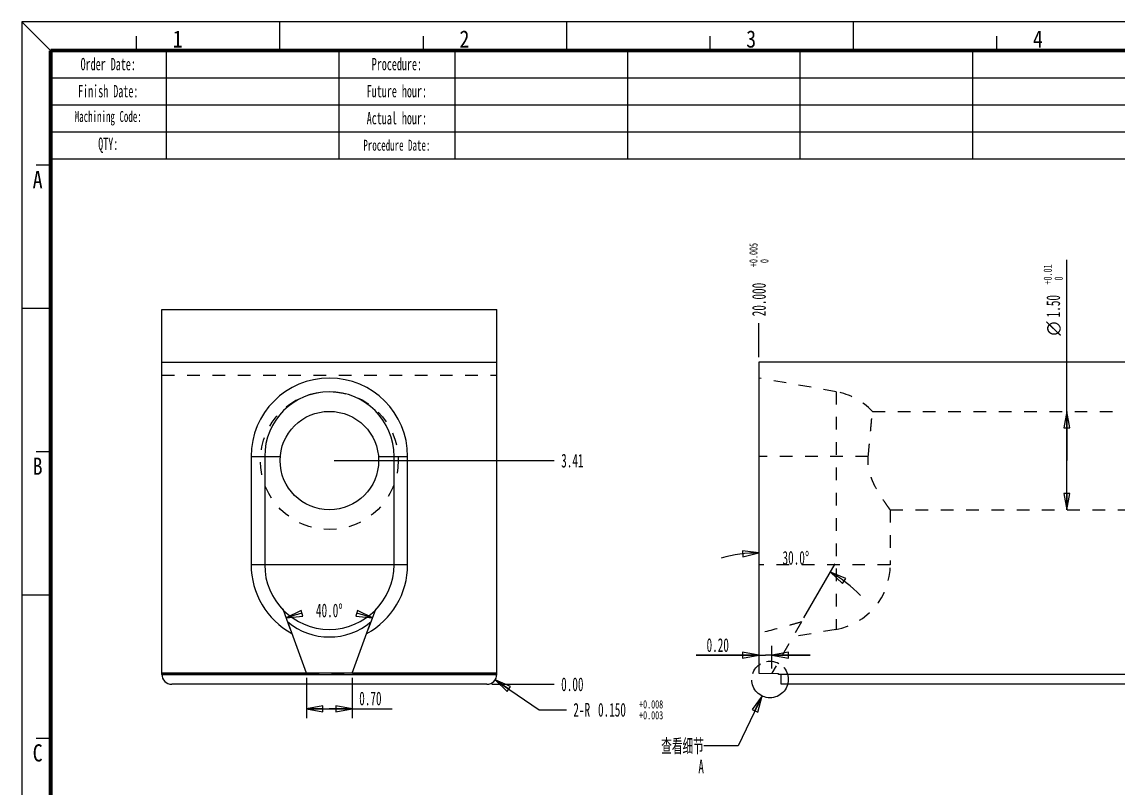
# Model space of a CAD drawing. Header units: millimetres. Extents: x 1 to 34.6, y 0.7 to 24.4.
# Drawn here: x 1.02 to 17.71, y 12.75 to 24.42 of the extents above; entities that cross this region are included whole.
import ezdxf
from ezdxf.enums import TextEntityAlignment as Align

# ---------------------------------------------------------------- set-up
doc = ezdxf.new("R2010")
doc.units = ezdxf.units.MM
doc.header["$LTSCALE"] = 1.925
doc.linetypes.add('HIDDEN', pattern=[0.2, 0.1, -0.1])
doc.linetypes.add('PHANTOM', pattern=[0.8, 0.45, -0.05, 0.1, -0.05, 0.1, -0.05])
doc.layers.get('0').update_dxf_attribs({"linetype": 'CONTINUOUS'})
for name, color, linetype in [('DEFAULT_2', 4, 'HIDDEN'), ('DEFAULT_3', 7, 'PHANTOM'), ('DIM', 7, 'CONTINUOUS'), ('NOTE', 7, 'CONTINUOUS')]:
    doc.layers.add(name, color=color, linetype=linetype)
doc.styles.get("Standard").update_dxf_attribs({"font": 'txt', "width": 0.6})
doc.styles.add('TEXTSTYLE_2', font='gdt', dxfattribs={"width": 0.6})
doc.styles.add('TEXTSTYLE_5', font='txt', dxfattribs={"width": 0.85})
doc.dimstyles.new('DIMSTYLE_1', dxfattribs={"dimtxt": 0.208333, "dimasz": 0.25, "dimexe": 1.75, "dimexo": 0.875, "dimtad": 1, "dimdec": 3, "dimzin": 0, "dimdsep": 46, "dimtxsty": 'STANDARD', "dimblk": 'CLOSED', "dimblk1": 'CLOSED', "dimblk2": 'CLOSED', "dimcen": 0.09, "dimadec": 0, "dimazin": 0, "dimtol": 1, "dimtm": 0.003, "dimtfac": 0.6, "dimtdec": 3, "dimtofl": 0, "dimtmove": 0, "dimatfit": 3, "dimldrblk": 'CLOSED', "dimfxl": 1, "dimtolj": 1, "dimtzin": 0, "dimarcsym": 0})
doc.dimstyles.new('DIMSTYLE_14', dxfattribs={"dimtxt": 0.208333, "dimasz": 0.25, "dimexe": 1.75, "dimexo": 0.875, "dimtad": 0, "dimtih": 1, "dimtoh": 1, "dimdec": 3, "dimzin": 0, "dimdsep": 46, "dimtxsty": 'STANDARD', "dimblk": 'CLOSED', "dimblk1": 'CLOSED', "dimblk2": 'CLOSED', "dimcen": 0.09, "dimadec": 0, "dimazin": 0, "dimtol": 1, "dimtp": 0.005, "dimtfac": 0.6, "dimtdec": 3, "dimtofl": 0, "dimtmove": 0, "dimatfit": 3, "dimldrblk": 'CLOSED', "dimfxl": 1, "dimtolj": 1, "dimtzin": 0, "dimarcsym": 0})
doc.dimstyles.new('DIMSTYLE_5', dxfattribs={"dimtxt": 0.208333, "dimasz": 0.25, "dimexe": 1.75, "dimexo": 0.875, "dimtad": 1, "dimzin": 0, "dimdsep": 46, "dimtxsty": 'STANDARD', "dimblk": 'CLOSED', "dimblk1": 'CLOSED', "dimblk2": 'CLOSED', "dimcen": 0.09, "dimadec": 0, "dimazin": 0, "dimtol": 1, "dimtp": 0.01, "dimtfac": 0.6, "dimtofl": 0, "dimtmove": 0, "dimatfit": 3, "dimldrblk": 'CLOSED', "dimfxl": 1, "dimtolj": 1, "dimtzin": 0, "dimarcsym": 0})
doc.dimstyles.new('DIMSTYLE_6', dxfattribs={"dimtxt": 0.208333, "dimasz": 0.25, "dimexe": 1.75, "dimexo": 0.875, "dimtad": 0, "dimtih": 1, "dimtoh": 1, "dimdec": 1, "dimzin": 0, "dimdsep": 46, "dimtxsty": 'STANDARD', "dimblk": 'CLOSED', "dimblk1": 'CLOSED', "dimblk2": 'CLOSED', "dimcen": 0.09, "dimadec": 0, "dimazin": 0, "dimtp": 0.5, "dimtm": 0.5, "dimtfac": 1, "dimtdec": 1, "dimtofl": 0, "dimtmove": 0, "dimatfit": 3, "dimldrblk": 'CLOSED', "dimfxl": 1, "dimtolj": 1, "dimtzin": 0, "dimarcsym": 0})
doc.dimstyles.new('DIMSTYLE_7', dxfattribs={"dimtxt": 0.208333, "dimasz": 0.25, "dimexe": 1.75, "dimexo": 0.875, "dimtad": 1, "dimzin": 0, "dimdsep": 46, "dimtxsty": 'STANDARD', "dimblk": 'CLOSED', "dimblk1": 'CLOSED', "dimblk2": 'CLOSED', "dimcen": 0.09, "dimadec": 0, "dimazin": 0, "dimtp": 0.1, "dimtm": 0.1, "dimtfac": 1, "dimtofl": 0, "dimtmove": 0, "dimatfit": 3, "dimldrblk": 'CLOSED', "dimfxl": 1, "dimtolj": 1, "dimtzin": 0, "dimarcsym": 0})
doc.dimstyles.new('DIMSTYLE_8', dxfattribs={"dimtxt": 0.208333, "dimasz": 0.25, "dimexe": 1.75, "dimexo": 0.875, "dimtad": 0, "dimtih": 1, "dimtoh": 1, "dimzin": 0, "dimdsep": 46, "dimtxsty": 'STANDARD', "dimblk": 'CLOSED', "dimblk1": 'CLOSED', "dimblk2": 'CLOSED', "dimcen": 0.09, "dimadec": 0, "dimazin": 0, "dimtp": 0.1, "dimtm": 0.1, "dimtfac": 1, "dimtofl": 0, "dimtmove": 0, "dimatfit": 3, "dimldrblk": 'CLOSED', "dimfxl": 1, "dimtolj": 1, "dimtzin": 0, "dimarcsym": 0})
doc.dimstyles.new('DIMSTYLE_9', dxfattribs={"dimtxt": 0.208333, "dimasz": 0.25, "dimexe": 1.75, "dimexo": 0.875, "dimtad": 1, "dimdec": 3, "dimzin": 0, "dimdsep": 46, "dimtxsty": 'STANDARD', "dimblk": 'CLOSED', "dimblk1": 'CLOSED', "dimblk2": 'CLOSED', "dimcen": 0.09, "dimadec": 0, "dimazin": 0, "dimtol": 1, "dimtp": 0.008, "dimtm": -0.003, "dimtfac": 0.6, "dimtdec": 3, "dimtofl": 0, "dimtmove": 0, "dimatfit": 3, "dimldrblk": 'CLOSED', "dimfxl": 1, "dimtolj": 1, "dimtzin": 0, "dimarcsym": 0})
doc.dimstyles.get("Standard").update_dxf_attribs({"dimtxt": 0.208333, "dimasz": 0.25, "dimexe": 1.75, "dimexo": 0.875, "dimtad": 1, "dimdec": 3, "dimzin": 0, "dimdsep": 46, "dimtxsty": 'STANDARD', "dimblk": 'CLOSED', "dimblk1": 'CLOSED', "dimblk2": 'CLOSED', "dimcen": 0.09, "dimadec": 0, "dimazin": 0, "dimtol": 1, "dimtp": 0.001, "dimtm": 0.001, "dimtfac": 1, "dimtdec": 3, "dimtofl": 0, "dimtmove": 0, "dimatfit": 3, "dimldrblk": 'CLOSED', "dimfxl": 1, "dimtolj": 1, "dimtzin": 0, "dimarcsym": 0})

# ---------------------------------------------------------------- blocks, each defined once
blk = doc.blocks.new('_CLOSED')
at = {"color": 0, "linetype": 'ByBlock'}
for p, q in [((0, 0), (-1, 0.183)), ((-1, 0.183), (-1, -0.183)), ((-1, -0.183), (0, 0)), ((-1, 0), (0, 0))]:
    blk.add_line(p, q, dxfattribs=at)
blk = doc.blocks.new('*D3')
at = {"layer": 'DIM', "color": 2, "linetype": 'Continuous'}
for p in [(19.499, 19.24), (19.499, 14.334)]:
    blk.add_line(p, (19.499, 16.787), dxfattribs=at)
at = {"layer": 'DIM', "color": 2, "linetype": 'Continuous', "xscale": 0.25, "yscale": 0.25, "zscale": 0.25}
for p, rotation in [((19.499, 19.24), 90), ((19.499, 14.334), 270)]:
    blk.add_blockref('_CLOSED', p, dxfattribs=dict(at, rotation=rotation))
at = {"layer": 'DIM', "color": 2, "linetype": 'Continuous', "width": 0.6}
for s, height, p in [('-0.003', 0.125, (19.437, 16.233)), (' 0', 0.125, (19.27, 16.083)), ('4.906', 0.2083, (19.395, 15.696))]:
    blk.add_text(s, height=height, rotation=90, dxfattribs=at).set_placement(p, align=Align.CENTER)
blk = doc.blocks.new('*D8')
at = {"layer": 'DIM', "color": 2, "linetype": 'Continuous'}
for p, q in [((16.928, 17.74), (16.928, 20.797)), ((16.928, 18.49), (16.928, 17.74)), ((16.928, 16.99), (16.928, 17.74))]:
    blk.add_line(p, q, dxfattribs=at)
at = {"layer": 'DIM', "color": 2, "linetype": 'Continuous', "xscale": 0.25, "yscale": 0.25, "zscale": 0.25}
for p, rotation in [((16.928, 18.49), 90), ((16.928, 16.99), 270)]:
    blk.add_blockref('_CLOSED', p, dxfattribs=dict(at, rotation=rotation))
at = {"layer": 'DIM', "color": 2, "linetype": 'Continuous', "width": 0.6}
for s, height, p in [('+0.01', 0.125, (16.699, 20.422)), (' 0', 0.125, (16.865, 20.422)), ('1.50', 0.2083, (16.824, 19.922))]:
    blk.add_text(s, height=height, rotation=90, dxfattribs=at).set_placement(p)
at = {"layer": 'DIM', "color": 2, "linetype": 'Continuous', "style": 'TEXTSTYLE_2'}
blk.add_text('n', height=0.208, rotation=90, dxfattribs=at).set_placement((16.824, 19.644))
blk = doc.blocks.new('*D9')
at = {"layer": 'DIM', "color": 2, "linetype": 'Continuous'}
blk.add_line((12.925, 15.346), (13.4, 16.169), dxfattribs=at)
for points in [[(11.992, 16.274), (12.239, 16.334), (11.987, 16.365), (11.992, 16.274)], [(13.561, 15.944), (13.327, 16.042), (13.511, 15.867), (13.561, 15.944)]]:
    blk.add_lwpolyline(points, dxfattribs=at)
for start, end in [(90, 105.3612), (44.6388, 60)]:
    blk.add_arc((12.239, 14.158), 2.176, start, end, dxfattribs=at)
at = {"layer": 'DIM', "color": 2, "linetype": 'Continuous', "insert": (12.802, 16.364), "char_height": 0.20833, "width": 0.63889, "attachment_point": 2, "line_spacing_factor": 0.9}
blk.add_mtext('30.0\\Fgdt;{\\Fgdt;~}', dxfattribs=at)
blk = doc.blocks.new('*D10')
at = {"layer": 'DIM', "color": 2, "linetype": 'Continuous'}
for p, q in [((12.437, 14.574), (12.437, 14.921)), ((12.239, 14.775), (11.282, 14.775)), ((11.282, 14.775), (12.338, 14.775)), ((13.02, 14.775), (12.338, 14.775)), ((12.437, 14.775), (13.02, 14.775))]:
    blk.add_line(p, q, dxfattribs=at)
at = {"layer": 'DIM', "color": 2, "linetype": 'Continuous', "xscale": 0.25, "yscale": 0.25, "zscale": 0.25}
blk.add_blockref('_CLOSED', (12.239, 14.775), dxfattribs=at)
at = {"layer": 'DIM', "color": 2, "linetype": 'Continuous', "xscale": 0.25, "yscale": 0.25, "zscale": 0.25, "rotation": 180}
blk.add_blockref('_CLOSED', (12.437, 14.775), dxfattribs=at)
at = {"layer": 'DIM', "color": 2, "linetype": 'Continuous', "insert": (11.782, 15.035), "char_height": 0.2083, "width": 0.5, "attachment_point": 3, "line_spacing_factor": 0.9}
blk.add_mtext('0.20', dxfattribs=at)
blk = doc.blocks.new('*D11')
at = {"layer": 'DIM', "color": 2, "linetype": 'Continuous'}
blk.add_line((5.771, 17.74), (9.123, 17.74), dxfattribs=at)
at = {"layer": 'DIM', "color": 2, "linetype": 'Continuous', "insert": (9.228, 17.844), "char_height": 0.2083, "width": 0.5, "attachment_point": 1, "line_spacing_factor": 0.9}
blk.add_mtext('3.41', dxfattribs=at)
blk = doc.blocks.new('*D12')
at = {"layer": 'DIM', "color": 2, "linetype": 'Continuous'}
blk.add_line((8.171, 14.334), (9.123, 14.334), dxfattribs=at)
at = {"layer": 'DIM', "color": 2, "linetype": 'Continuous', "insert": (9.228, 14.438), "char_height": 0.2083, "width": 0.5, "attachment_point": 1, "line_spacing_factor": 0.9}
blk.add_mtext('0.00', dxfattribs=at)
blk = doc.blocks.new('*D13')
at = {"layer": 'DIM', "color": 2, "linetype": 'Continuous'}
for p, q in [((8.223, 14.4), (8.893, 13.945)), ((8.893, 13.945), (9.31, 13.945))]:
    blk.add_line(p, q, dxfattribs=at)
at = {"layer": 'DIM', "color": 2, "linetype": 'Continuous', "xscale": 0.25, "yscale": 0.25, "zscale": 0.25, "rotation": 145.8732054628}
blk.add_blockref('_CLOSED', (8.223, 14.4), dxfattribs=at)
at = {"layer": 'DIM', "color": 2, "linetype": 'Continuous', "width": 0.6}
for s, height, p in [('2-R', 0.2083, (9.414, 13.841)), ('0.150', 0.2083, (9.789, 13.841)), ('+0.008', 0.125, (10.414, 13.966)), ('+0.003', 0.125, (10.414, 13.8))]:
    blk.add_text(s, height=height, dxfattribs=at).set_placement(p)
blk = doc.blocks.new('*D14')
at = {"layer": 'DIM', "color": 2, "linetype": 'Continuous'}
for p, q in [((5.104, 15.176), (4.993, 15.48)), ((6.293, 15.176), (6.404, 15.48))]:
    blk.add_line(p, q, dxfattribs=at)
for points in [[(5.27, 15.457), (5.043, 15.343), (5.296, 15.369), (5.27, 15.457)], [(6.101, 15.369), (6.354, 15.343), (6.127, 15.457), (6.101, 15.369)]]:
    blk.add_lwpolyline(points, dxfattribs=at)
for start, end in [(102.7748, 110), (70, 77.2252)]:
    blk.add_arc((5.698, 13.543), 1.916, start, end, dxfattribs=at)
at = {"layer": 'DIM', "color": 2, "linetype": 'Continuous', "insert": (5.698, 15.563), "char_height": 0.20833, "width": 0.63889, "attachment_point": 2, "line_spacing_factor": 0.9}
blk.add_mtext('40.0\\Fgdt;{\\Fgdt;~}', dxfattribs=at)
blk = doc.blocks.new('*D15')
at = {"layer": 'DIM', "color": 2, "linetype": 'Continuous'}
for p, q in [((5.348, 14.432), (5.348, 13.816)), ((6.048, 14.432), (6.048, 13.816)), ((5.348, 13.962), (5.698, 13.962)), ((6.048, 13.962), (5.698, 13.962)), ((5.698, 13.962), (6.653, 13.962))]:
    blk.add_line(p, q, dxfattribs=at)
at = {"layer": 'DIM', "color": 2, "linetype": 'Continuous', "xscale": 0.25, "yscale": 0.25, "zscale": 0.25, "rotation": 180}
blk.add_blockref('_CLOSED', (5.348, 13.962), dxfattribs=at)
at = {"layer": 'DIM', "color": 2, "linetype": 'Continuous', "xscale": 0.25, "yscale": 0.25, "zscale": 0.25}
blk.add_blockref('_CLOSED', (6.048, 13.962), dxfattribs=at)
at = {"layer": 'DIM', "color": 2, "linetype": 'Continuous', "insert": (6.153, 14.222), "char_height": 0.2083, "width": 0.5, "attachment_point": 1, "line_spacing_factor": 0.9}
blk.add_mtext('0.70', dxfattribs=at)
blk = doc.blocks.new('*D24')
at = {"layer": 'DIM', "color": 2, "linetype": 'Continuous'}
blk.add_line((12.239, 19.313), (12.239, 19.834), dxfattribs=at)
at = {"layer": 'DIM', "color": 2, "linetype": 'Continuous', "width": 0.6}
for s, height, p in [('+0.005', 0.125, (12.218, 20.688)), (' 0', 0.125, (12.385, 20.688)), ('20.000', 0.2083, (12.343, 19.938))]:
    blk.add_text(s, height=height, rotation=90, dxfattribs=at).set_placement(p)
blk = doc.blocks.new('*T25')
at = {"color": 0, "linetype": 'ByBlock', "lineweight": -2}
for p, q in [((0, 0), (32.748, 0)), ((0, 0), (0, -1.647)), ((1.767, 0), (1.767, -1.647)), ((4.394, 0), (4.394, -1.647)), ((6.161, 0), (6.161, -1.647)), ((8.788, 0), (8.788, -1.647)), ((11.416, 0), (11.416, -1.647)), ((14.043, 0), (14.043, -1.647)), ((16.671, 0), (16.671, -1.647)), ((19.298, 0), (19.298, -1.647)), ((21.926, 0), (21.926, -1.647)), ((24.553, 0), (24.553, -1.647)), ((27.181, 0), (27.181, -1.647)), ((32.748, 0), (32.748, -1.647)), ((0, -0.412), (27.181, -0.412)), ((0, -0.823), (27.181, -0.823)), ((0, -1.235), (27.181, -1.235)), ((0, -1.647), (32.748, -1.647))]:
    blk.add_line(p, q, dxfattribs=at)
at = {"color": 0, "linetype": 'Continuous', "char_height": 0.1875, "width": 1.64667, "attachment_point": 5, "line_spacing_factor": 0.9}
for s, insert in [('Order Date: ', (0.883, -0.206)), ('Procedure:', (5.278, -0.206))]:
    blk.add_mtext(s, dxfattribs=dict(at, insert=insert))
at = {"color": 0, "linetype": 'Continuous'}
for s, insert, char_height, width, attachment_point in [('  Remark:   ', (27.241, -0.06), 0.25, 5.44667, 1), ('Finish Date:', (0.883, -0.618), 0.1875, 1.64667, 5), ('Future hour:', (5.278, -0.618), 0.1875, 1.64667, 5), ('Machining Code:', (0.883, -1.029), 0.16667, 1.64667, 5), ('Actual hour:', (5.278, -1.029), 0.1875, 1.64667, 5), ('QTY:', (0.883, -1.441), 0.1875, 1.64667, 5), ('Procedure Date:', (5.278, -1.441), 0.16667, 1.64667, 5)]:
    blk.add_mtext(s, dxfattribs=dict(at, insert=insert, char_height=char_height, width=width, attachment_point=attachment_point))

msp = doc.modelspace()

# ---------------------------------------------------------------- linework, layer by layer
at = {"color": 7, "linetype": 'Continuous'}
for p, q in [((1.4539, 23.9849), (1.0174, 24.4215)), ((1.018, 24.4213), (1.018, 0.6714)), ((34.612, 24.4213), (1.018, 24.4213)), ((4.9466, 23.9849), (4.9466, 24.4215)), ((9.3124, 23.9849), (9.3124, 24.4215)), ((13.6781, 23.9849), (13.6781, 24.4215)), ((2.7637, 23.9849), (2.7637, 24.2032)), ((7.1295, 23.9849), (7.1295, 24.2032)), ((11.4952, 23.9849), (11.4952, 24.2032)), ((15.861, 23.9849), (15.861, 24.2032)), ((1.4539, 22.2386), (1.2356, 22.2386)), ((1.4539, 20.0557), (1.0174, 20.0557)), ((3.1485, 14.4842), (3.1485, 20.0402)), ((3.1485, 20.0402), (8.2485, 20.0402)), ((8.2485, 14.4842), (8.2485, 20.0402)), ((3.1485, 19.2402), (8.2485, 19.2402)), ((12.2391, 19.2402), (12.2391, 14.5046)), ((27.2387, 19.2402), (12.2391, 19.2402)), ((1.4539, 17.8728), (1.2356, 17.8728)), ((4.5067, 17.8046), (4.5067, 16.1546)), ((4.5067, 17.8046), (4.9512, 17.8046)), ((4.7137, 17.8046), (4.7137, 16.1546)), ((6.4457, 17.8046), (6.8902, 17.8046)), ((6.6833, 16.1546), (6.6833, 17.8046)), ((6.8902, 16.1546), (6.8902, 17.8046)), ((6.8902, 16.1546), (4.5067, 16.1546)), ((1.4539, 15.6899), (1.0174, 15.6899)), ((5.3497, 14.5011), (5.0651, 15.2833)), ((6.0472, 14.5011), (6.3319, 15.2833)), ((5.3485, 14.5046), (3.1485, 14.5046)), ((3.1485, 14.4993), (5.3485, 14.4993)), ((3.1485, 14.4842), (8.2485, 14.4842)), ((6.0472, 14.5011), (5.3497, 14.5011)), ((8.2485, 14.5046), (6.0485, 14.5046)), ((6.0485, 14.4993), (8.2485, 14.4993)), ((12.2391, 14.5046), (12.5396, 14.4993)), ((12.5396, 14.4842), (12.5396, 14.4993)), ((32.2387, 14.484), (12.5396, 14.4842)), ((12.5796, 14.334), (12.5796, 14.4842)), ((8.0985, 14.334), (3.2985, 14.334)), ((32.2387, 14.334), (12.5796, 14.334)), ((1.4539, 13.507), (1.2356, 13.507))]:
    msp.add_line(p, q, dxfattribs=at)
at = {"color": 7, "linetype": 'Continuous', "const_width": 0.0583}
for points in [[(1.4539, 23.9849), (1.4539, 1.1082)], [(34.1974, 23.9849), (1.4539, 23.9849)]]:
    msp.add_lwpolyline(points, dxfattribs=at)
at = {"color": 7, "linetype": 'Continuous'}
msp.add_circle((5.6985, 17.7402), 0.75, dxfattribs=at)
for centre, radius, start, end in [((5.6985, 17.8046), 1.1918, 0, 180), ((5.6985, 17.8046), 0.9848, 0, 180), ((5.6985, 16.1546), 1.1918, 180, 241.45245), ((5.6985, 16.1546), 0.9848, 180, 360), ((5.6985, 16.1546), 1.1918, 298.54755, 360), ((3.2985, 14.484), 0.15, 179.91408, 270), ((8.0985, 14.484), 0.15, 270, 0.08592)]:
    msp.add_arc(centre, radius, start, end, dxfattribs=at)
msp.add_ellipse((5.6985, 16.0529), major_axis=(0, 0.9989), ratio=0.9948046, start_param=-3.8327816, end_param=-2.4504037, dxfattribs=at)
at = {"layer": 'DEFAULT_2', "color": 4, "linetype": 'HIDDEN'}
for p, q in [((3.1485, 19.0402), (8.2485, 19.0402)), ((13.4128, 18.7894), (12.2391, 18.9963)), ((13.4128, 18.7894), (13.4128, 15.1698)), ((13.9671, 18.4902), (31.9387, 18.4902)), ((13.9037, 17.8046), (12.2391, 17.8046)), ((14.2391, 16.9903), (14.2391, 16.1546)), ((14.2391, 16.9902), (31.9387, 16.9902)), ((14.2391, 16.1546), (12.2391, 16.1546)), ((12.8887, 15.2833), (12.4371, 14.5011)), ((13.4128, 15.1698), (12.7591, 15.0545)), ((3.1485, 14.4841), (3.1485, 14.484)), ((5.3485, 14.4993), (6.0485, 14.4993)), ((8.2485, 14.484), (8.2485, 14.4841))]:
    msp.add_line(p, q, dxfattribs=at)
msp.add_circle((5.6985, 17.7402), 1.05, dxfattribs=at)
for centre, start, end in [((13.2391, 17.8046), 43.28305, 80.0005), ((13.2391, 16.1546), 280, 360)]:
    msp.add_arc(centre, 1, start, end, dxfattribs=at)
for points, knots in [([(13.9037, 17.8046), (13.9081, 17.8501), (13.9146, 17.9175), (13.9229, 18.0063), (13.9289, 18.0698), (13.9345, 18.1305), (13.9398, 18.1879), (13.9447, 18.2414), (13.9492, 18.2907), (13.9532, 18.3353), (13.9563, 18.3693), (13.9585, 18.3938), (13.96, 18.4101), (13.9613, 18.425), (13.9625, 18.4384), (13.9635, 18.4503), (13.9645, 18.4607), (13.9651, 18.4684), (13.9656, 18.4737), (13.9659, 18.4771), (13.9662, 18.4802), (13.9664, 18.4828), (13.9666, 18.485), (13.9668, 18.4866), (13.9668, 18.4877), (13.9669, 18.4883), (13.967, 18.4889), (13.967, 18.4894), (13.967, 18.4897), (13.967, 18.4899), (13.9671, 18.4901), (13.9671, 18.4901), (13.9671, 18.4902), (13.9671, 18.4902), (13.9671, 18.4902)], [0, 0, 0, 0, 0.1990849, 0.2953524, 0.388267, 0.4770678, 0.561008, 0.6393556, 0.7114151, 0.7765738, 0.8342492, 0.8601257, 0.8839513, 0.9056685, 0.925227, 0.9425894, 0.9577196, 0.9705815, 0.9761505, 0.9811399, 0.9855479, 0.9893731, 0.9926139, 0.9952689, 0.9963762, 0.9973365, 0.9981496, 0.9988152, 0.9993333, 0.9997036, 0.9998332, 0.9999259, 0.9999815, 1, 1, 1, 1]), ([(14.2391, 16.9903), (14.238, 16.9917), (14.2355, 16.995), (14.2312, 17.0007), (14.2256, 17.0083), (14.2185, 17.0179), (14.2063, 17.0345), (14.1781, 17.0733), (14.1307, 17.1411), (14.0677, 17.2387), (14.0139, 17.3339), (13.9732, 17.4197), (13.9452, 17.4901), (13.9221, 17.5647), (13.9061, 17.6429), (13.8991, 17.7235), (13.9011, 17.7777), (13.9037, 17.8046)], [0, 0, 0, 0, 0.0060101, 0.0135532, 0.0240215, 0.0372892, 0.0532331, 0.0926152, 0.1971343, 0.3284903, 0.4794005, 0.5605171, 0.6446875, 0.731405, 0.8200798, 0.9099315, 1, 1, 1, 1]), ([(12.8887, 15.2833), (12.835, 15.2674), (12.6194, 15.2052), (12.4023, 15.1486), (12.2391, 15.1077)], [0, 0, 0, 0, 0.2498622, 1, 1, 1, 1])]:
    msp.add_open_spline(points, degree=3, knots=knots, dxfattribs=at)
at = {"layer": 'DEFAULT_3', "color": 2, "linetype": 'PHANTOM'}
msp.add_circle((12.4072, 14.4063), 0.2783, dxfattribs=at)

# ---------------------------------------------------------------- block references
msp.add_blockref('*T25', (1.4485, 23.983))

# ---------------------------------------------------------------- texts
at = {"color": 7, "linetype": 'Continuous', "char_height": 0.2619, "width": 0.222655, "line_spacing_factor": 0.9, "style": 'TEXTSTYLE_5'}
for s, insert, attachment_point in [('1', (3.3893, 24.2922), 2), ('2', (7.7551, 24.2922), 2), ('3', (12.1209, 24.2922), 2), ('4', (16.4867, 24.2922), 2), ('A', (1.1807, 22.1513), 1), ('B', (1.1807, 17.7855), 1), ('C', (1.1807, 13.4197), 1)]:
    msp.add_mtext(s, dxfattribs=dict(at, insert=insert, attachment_point=attachment_point))
at = {"layer": 'NOTE', "color": 2, "linetype": 'Continuous', "insert": (11.4014, 13.4979), "char_height": 0.20833, "width": 0.75, "attachment_point": 3, "line_spacing_factor": 0.9}
msp.add_mtext('查看细节 A', dxfattribs=at)

# ---------------------------------------------------------------- dimensions: what is measured, and where the dimension line sits
at = {"layer": 'DIM', "color": 2, "linetype": 'Continuous'}
for feature_location, offset, dtype, origin, dimstyle, picture, middle in [((12.2391, 19.3131), (0, 0.5209), 1, (32.2387, 19.2402), 'DIMSTYLE_14', '*D24', (12.2391, 20.5382)), ((5.7714, 17.7402), (3.352, 0), 0, (8.0985, 14.334), 'DIMSTYLE_8', '*D11', (9.4775, 17.7402)), ((8.1713948288, 14.3339840966), (0.9519616913, 0), 0, (8.0984781621, 14.3339840966), 'DIMSTYLE_8', '*D12', (9.4775231868, 14.3339840966))]:
    dim = msp.add_ordinate_dim(feature_location=feature_location, offset=offset, dtype=dtype, origin=origin, dimstyle=dimstyle, override={"dimtad": 1, "dimtih": 0, "dimtoh": 0}, dxfattribs=at)
    dim.commit()
    dim.dimension.update_dxf_attribs({"geometry": picture, "text_midpoint": middle})
dim = msp.add_linear_dim(base=(16.9278, 18.4902), p1=(13.9005, 16.9902), p2=(13.9005, 18.4902), angle=90, text='%%c<>', dimstyle='DIMSTYLE_5', dxfattribs=at)
dim.commit()
dim.dimension.update_dxf_attribs({"geometry": '*D8', "text_midpoint": (16.9278, 20.2202), "dimtype": 160})
for base, p1, p2, angle, dimstyle, picture, middle in [((19.4993, 19.2402), (12.5796, 14.334), (12.2391, 19.2402), 90, 'DIMSTYLE_1', '*D3', (19.4993, 15.9206)), ((5.3485, 13.9618), (6.0485, 15.3067), (5.3485, 15.3067), 180, 'DIMSTYLE_7', '*D15', (6.4026, 13.9618))]:
    dim = msp.add_linear_dim(base=base, p1=p1, p2=p2, angle=angle, dimstyle=dimstyle, dxfattribs=at)
    dim.commit()
    dim.dimension.update_dxf_attribs({"geometry": picture, "text_midpoint": middle, "dimtype": 160})
for base, line1, line2, picture, middle in [((12.8022, 16.2598), ((13.3999, 16.1688), (12.9251, 15.3464)), ((12.2391, 16.2904), (12.2391, 16.3122)), '*D9', (12.8022, 16.2598)), ((5.6985, 15.4587), ((6.4036, 15.4802), (6.2929, 15.1762)), ((5.104, 15.1762), (4.9934, 15.4802)), '*D14', (5.6985, 15.4587))]:
    dim = msp.add_angular_dim_2l(base=base, line1=line1, line2=line2, dimstyle='DIMSTYLE_6', dxfattribs=at)
    dim.commit()
    dim.dimension.update_dxf_attribs({"geometry": picture, "text_midpoint": middle, "dimtype": 162})
dim = msp.add_linear_dim(base=(12.4371, 14.7747), p1=(12.2391, 14.5046), p2=(12.4371, 13.699), dimstyle='DIMSTYLE_7', dxfattribs=at)
dim.commit()
dim.dimension.update_dxf_attribs({"geometry": '*D10', "text_midpoint": (11.5318, 14.7747), "dimtype": 160})
dim = msp.add_radius_dim(center=(8.0985, 14.484), mpoint=(8.2226, 14.3998), text='2-<>', dimstyle='DIMSTYLE_9', override={"dimtad": 0, "dimtih": 1, "dimtoh": 1}, dxfattribs=at)
dim.commit()
dim.dimension.update_dxf_attribs({"geometry": '*D13', "text_midpoint": (10.139, 13.9454), "dimtype": 164})

# ---------------------------------------------------------------- leaders
at = {"layer": 'NOTE', "color": 2, "linetype": 'Continuous', "annotation_type": 0, "has_hookline": 1, "hookline_direction": 1, "text_width": 0.6969}
msp.add_leader([(12.287, 14.1552), (11.9222, 13.3937), (11.4014, 13.3937)], dimstyle='STANDARD', override={"dimtad": 0}, dxfattribs=at)

doc.saveas('drawing.dxf')
